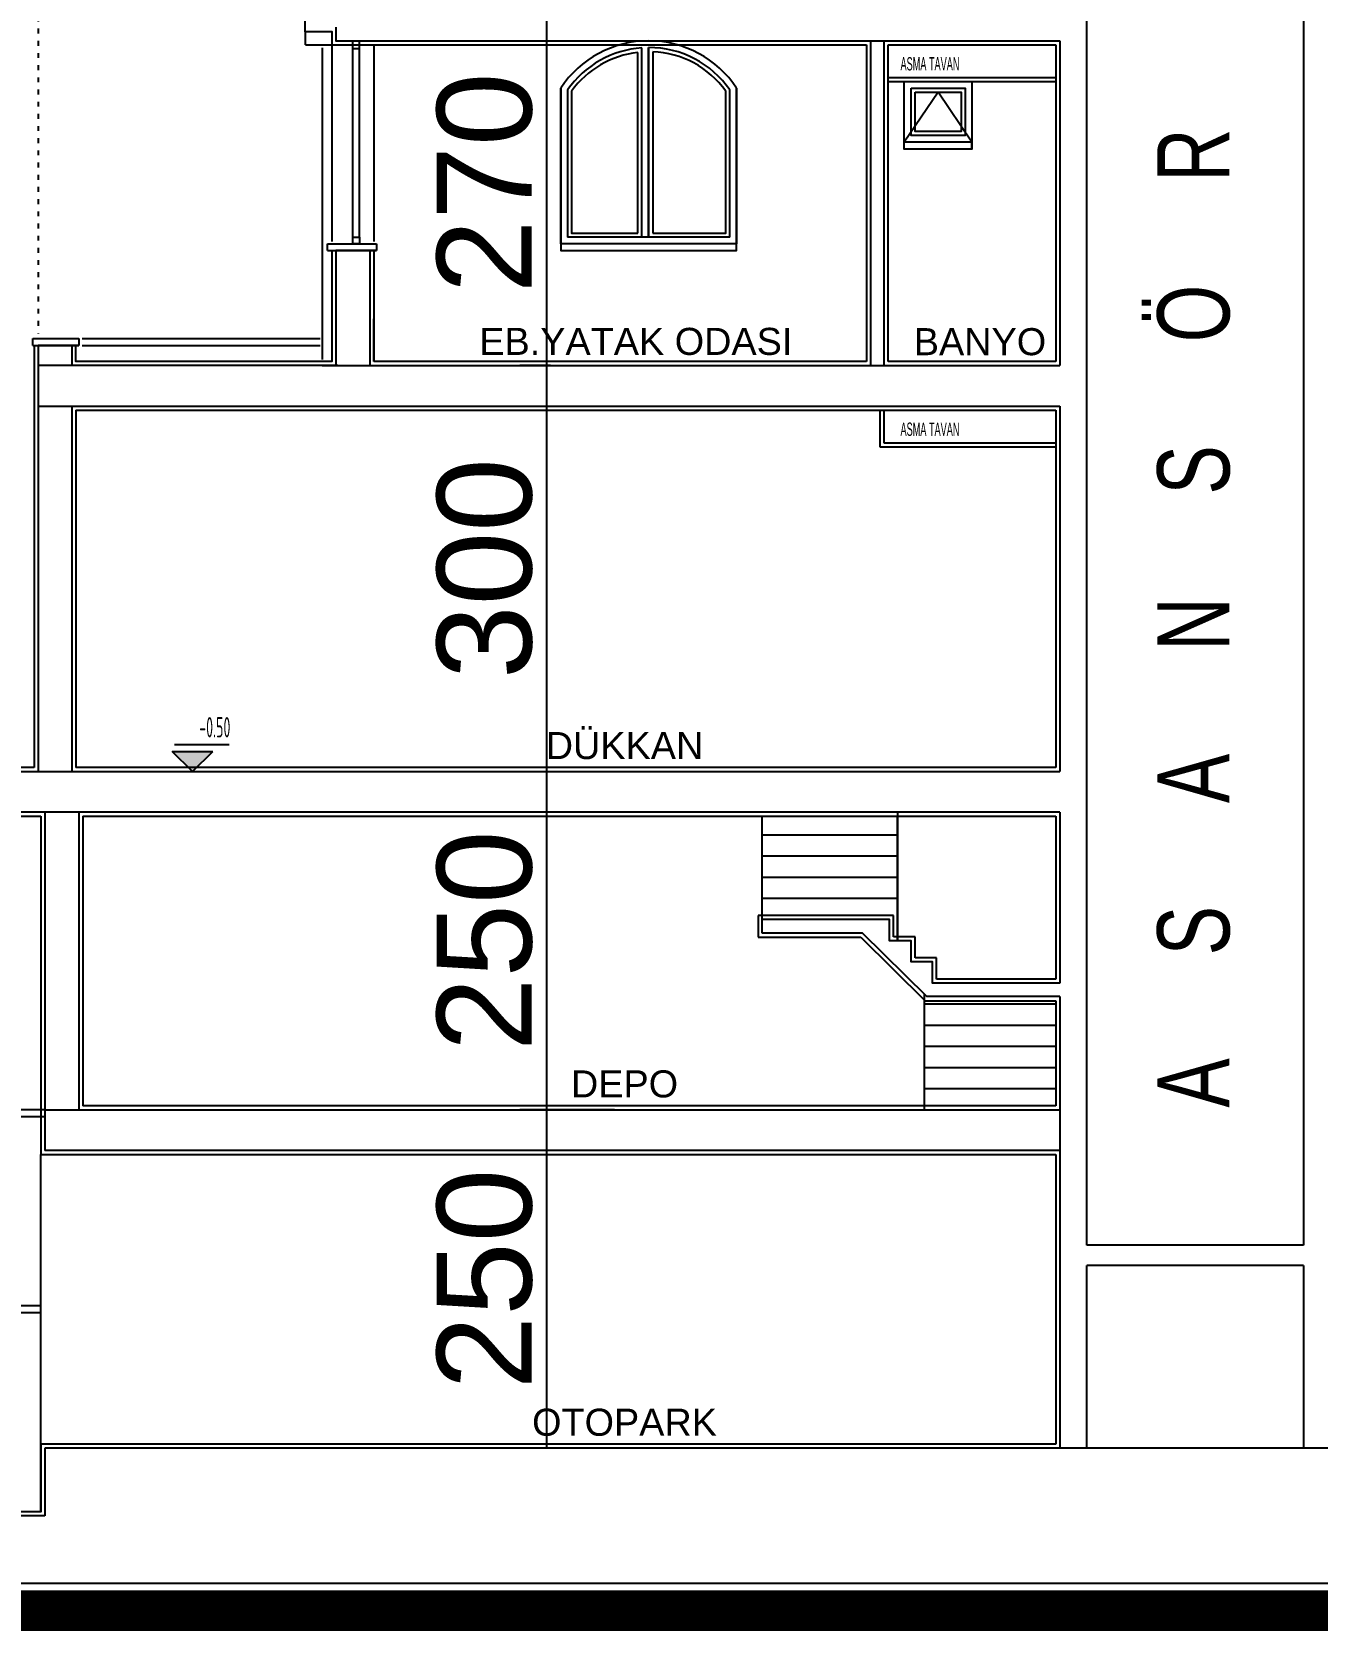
# Model space of a CAD drawing. Extents: x 41749 to 92598, y -24291 to 29432.
# Drawn here: x 43604.2 to 43841.5, y -23594.4 to -23299.1 of the extents above; entities that cross this region are included whole.
import ezdxf

# ---------------------------------------------------------------- set-up
doc = ezdxf.new("R2010")
doc.units = 0
doc.header["$MEASUREMENT"] = 0
doc.header["$PDMODE"] = 3
doc.linetypes.add('ACAD_ISO03W100', pattern=[30, 12, -18])
doc.layers.get('0').update_dxf_attribs({"linetype": 'CONTINUOUS'})
doc.layers.get('Defpoints').update_dxf_attribs({"linetype": 'CONTINUOUS'})
for name, color, linetype in [('ADAKENARI', 7, 'CONTINUOUS'), ('OLÇÜ', 3, 'CONTINUOUS'), ('SıVA', 7, 'CONTINUOUS')]:
    doc.layers.add(name, color=color, linetype=linetype)
doc.styles.add('2', font='swisscl.ttf', dxfattribs={"height": 13})
doc.styles.add('ARIALNARROW', font='ARIALN.TTF')
doc.styles.add('mahal', font='arial.ttf', dxfattribs={"height": 70})
doc.styles.add('OLCU', font='isocpeur.ttf', dxfattribs={"width": 0.59})
doc.dimstyles.get("Standard").update_dxf_attribs({"dimtxt": 0.18, "dimasz": 0.18, "dimexe": 20, "dimexo": 0, "dimgap": 10, "dimtad": 1, "dimdec": 4, "dimrnd": 0.5, "dimdsep": 46, "dimtxsty": 'OLCU', "dimblk1": 'DOT', "dimblk2": 'DOT', "dimsah": 1, "dimcen": 0.09, "dimclrt": 4, "dimadec": 0, "dimazin": 0, "dimtfac": 1, "dimtdec": 4, "dimtix": 1, "dimtmove": 2, "dimatfit": 3, "dimfxl": 0, "dimtolj": 1, "dimtzin": 0, "dimarcsym": 0})

# ---------------------------------------------------------------- blocks, each defined once
blk = doc.blocks.new('KASA-2')
for p, q in [((-0.5, -0.5), (-0.5, 0.5)), ((-0.5, 0.5), (0.5, 0.5)), ((0.5, 0.5), (0.5, -0.5)), ((0.5, -0.5), (-0.5, -0.5))]:
    blk.add_line(p, q)
blk = doc.blocks.new('DOT')
at = {"color": 0, "linetype": 'ByBlock'}
blk.add_line((-0.5, 0), (-1, 0), dxfattribs=at)
at = {"color": 0, "linetype": 'ByBlock', "const_width": 0.5}
blk.add_lwpolyline([(-0.25, 0, 1), (0.25, 0, 1)], format="xyb", close=True, dxfattribs=at)
blk = doc.blocks.new('*D2897')
at = {"layer": 'Defpoints', "color": 0, "ltscale": 0.5, "transparency": 16777216}
for p in [(31958, -21896.4), (32138.4, -21896.4), (32138.4, -22146.4)]:
    blk.add_point(p, dxfattribs=at)
at = {"layer": 'OLÇÜ', "color": 0, "lineweight": -2, "ltscale": 0.5, "transparency": 16777216}
for p, q in [((32008, -21896.4), (31938, -21896.4)), ((31958, -22146.3), (31958, -21896.6)), ((32008, -22146.4), (31938, -22146.4))]:
    blk.add_line(p, q, dxfattribs=at)
at = {"layer": 'OLÇÜ', "color": 0, "lineweight": -2, "ltscale": 0.5, "transparency": 16777216, "xscale": 0.18, "yscale": 0.18, "zscale": 0.18}
for p, rotation in [((31958, -21896.4), 90), ((31958, -22146.4), 270)]:
    blk.add_blockref('DOT', p, dxfattribs=dict(at, rotation=rotation))
at = {"layer": 'OLÇÜ', "color": 4, "ltscale": 0.5, "transparency": 16777216, "insert": (31912.2, -22021.4), "char_height": 70, "attachment_point": 5, "rotation": 90, "style": 'mahal'}
blk.add_mtext('\\A1;250', dxfattribs=at)
blk = doc.blocks.new('*D2898')
at = {"layer": 'Defpoints', "color": 0, "ltscale": 0.5, "transparency": 16777216}
for p in [(31941.2, -21646.4), (31958, -21646.4), (32138.4, -21896.4)]:
    blk.add_point(p, dxfattribs=at)
at = {"layer": 'OLÇÜ', "color": 0, "lineweight": -2, "ltscale": 0.5, "transparency": 16777216}
for p, q in [((31941.2, -21646.4), (31978, -21646.4)), ((31958, -21896.3), (31958, -21646.6)), ((32008, -21896.4), (31938, -21896.4))]:
    blk.add_line(p, q, dxfattribs=at)
at = {"layer": 'OLÇÜ', "color": 0, "lineweight": -2, "ltscale": 0.5, "transparency": 16777216, "xscale": 0.18, "yscale": 0.18, "zscale": 0.18}
for p, rotation in [((31958, -21646.4), 90), ((31958, -21896.4), 270)]:
    blk.add_blockref('DOT', p, dxfattribs=dict(at, rotation=rotation))
at = {"layer": 'OLÇÜ', "color": 4, "ltscale": 0.5, "transparency": 16777216, "insert": (31912.2, -21771.4), "char_height": 70, "attachment_point": 5, "rotation": 90, "style": 'mahal'}
blk.add_mtext('\\A1;250', dxfattribs=at)
blk = doc.blocks.new('*D2899')
at = {"layer": 'Defpoints', "color": 0, "ltscale": 0.5, "transparency": 16777216}
for p in [(31958, -21346.4), (31960.7, -21346.4), (31941.2, -21646.4)]:
    blk.add_point(p, dxfattribs=at)
at = {"layer": 'OLÇÜ', "color": 0, "lineweight": -2, "ltscale": 0.5, "transparency": 16777216}
for p, q in [((31960.7, -21346.4), (31938, -21346.4)), ((31958, -21646.3), (31958, -21346.6)), ((31941.2, -21646.4), (31978, -21646.4))]:
    blk.add_line(p, q, dxfattribs=at)
at = {"layer": 'OLÇÜ', "color": 0, "lineweight": -2, "ltscale": 0.5, "transparency": 16777216, "xscale": 0.18, "yscale": 0.18, "zscale": 0.18}
for p, rotation in [((31958, -21346.4), 90), ((31958, -21646.4), 270)]:
    blk.add_blockref('DOT', p, dxfattribs=dict(at, rotation=rotation))
at = {"layer": 'OLÇÜ', "color": 4, "ltscale": 0.5, "transparency": 16777216, "insert": (31912.2, -21496.4), "char_height": 70, "attachment_point": 5, "rotation": 90, "style": 'mahal'}
blk.add_mtext('\\A1;300', dxfattribs=at)
blk = doc.blocks.new('*D2900')
at = {"layer": 'Defpoints', "color": 0, "ltscale": 0.5, "transparency": 16777216}
for p in [(31958, -21076.4), (31960.7, -21076.4), (31960.7, -21346.4)]:
    blk.add_point(p, dxfattribs=at)
at = {"layer": 'OLÇÜ', "color": 0, "lineweight": -2, "ltscale": 0.5, "transparency": 16777216}
for p, q in [((31960.7, -21076.4), (31938, -21076.4)), ((31958, -21346.3), (31958, -21076.6)), ((31960.7, -21346.4), (31938, -21346.4))]:
    blk.add_line(p, q, dxfattribs=at)
at = {"layer": 'OLÇÜ', "color": 0, "lineweight": -2, "ltscale": 0.5, "transparency": 16777216, "xscale": 0.18, "yscale": 0.18, "zscale": 0.18}
for p, rotation in [((31958, -21076.4), 90), ((31958, -21346.4), 270)]:
    blk.add_blockref('DOT', p, dxfattribs=dict(at, rotation=rotation))
at = {"layer": 'OLÇÜ', "color": 4, "ltscale": 0.5, "transparency": 16777216, "insert": (31912.2, -21211.4), "char_height": 70, "attachment_point": 5, "rotation": 90, "style": 'mahal'}
blk.add_mtext('\\A1;270', dxfattribs=at)
blk = doc.blocks.new('cv')
at = {"layer": 'SıVA', "linetype": 'ByBlock', "ltscale": 1.5}
blk.add_hatch(color=256, dxfattribs=at).paths.add_polyline_path([(31681.14582, -21631.44332), (31696.14582, -21646.44332), (31711.14582, -21631.44332)])
at = {"layer": 'SıVA'}
for p, q in [((32517.10891, -20016.61818), (32517.10891, -21996.44009)), ((32357.10891, -21136.44009), (32357.10891, -20431.44009)), ((32357.10891, -21996.44009), (32357.10891, -20701.44009)), ((31779.60885, -21109.44009), (31779.60885, -21100.36223)), ((31779.60885, -21109.44009), (31779.60885, -21100.36223)), ((31779.60885, -21109.44009), (31799.10885, -21109.44008)), ((31779.60885, -21109.44009), (31799.10885, -21109.44008)), ((31792.10891, -21111.7018), (31792.10891, -21341.95656)), ((31799.1088, -21109.44009), (31799.10879, -21254.60372)), ((31814.60879, -21251.44009), (31814.6088, -21106.44009)), ((31814.6088, -21112.0235), (31819.6088, -21112.0235)), ((31814.6088, -21112.0235), (31819.6088, -21112.0235)), ((31819.60879, -21251.44009), (31819.6088, -21106.44009)), ((31819.6088, -21109.44009), (31830.1088, -21109.44009)), ((31830.1088, -21109.44009), (31830.10879, -21254.60372)), ((31830.10879, -21109.44009), (31830.1088, -21109.44009)), ((31830.10885, -21109.44009), (32194.10891, -21109.44009)), ((32033.25744, -21111.44009), (32033.25744, -21251.44009)), ((32194.10891, -21109.44009), (32194.10891, -21343.44009)), ((32197.10891, -21106.44009), (32197.10891, -21346.44009)), ((32207.10891, -21106.44009), (32207.10891, -21346.44009)), ((32210.10891, -21109.44009), (32334.10891, -21109.44009)), ((32210.10891, -21343.44009), (32210.10891, -21109.44009)), ((32334.10891, -21109.44009), (32334.10891, -21343.44009)), ((32337.10891, -21106.44009), (32337.10891, -21346.44009)), ((32337.10891, -21106.44009), (32337.10891, -21346.44009)), ((32210.10891, -21133.44007), (32334.10891, -21133.44007)), ((32210.10891, -21136.44007), (32334.10891, -21136.44007)), ((32272.1089, -21181.44007), (32222.1089, -21181.44007)), ((32272.1089, -21186.44007), (32272.1089, -21181.44007)), ((32093.25744, -21251.44009), (31973.25744, -21251.44009)), ((31796.01232, -21256.44009), (31832.10879, -21256.44009)), ((31796.01232, -21261.44009), (31796.01232, -21256.44009)), ((31796.01232, -21261.44009), (31832.10879, -21261.44009)), ((31799.10879, -21261.44009), (31799.10879, -21279.44009)), ((31802.10879, -21261.44009), (31802.10884, -21346.44009)), ((31802.10879, -21261.44009), (31827.10879, -21261.44009)), ((31832.10879, -21261.44009), (31802.10879, -21261.44009)), ((31802.10879, -21261.44009), (31802.10879, -21261.44009)), ((31802.10879, -21261.44011), (31802.10879, -21346.44009)), ((31827.10879, -21261.44009), (31827.10879, -21346.44009)), ((31830.10879, -21261.44009), (31830.10879, -21343.44009)), ((31832.10879, -21256.44009), (31832.10879, -21261.44009)), ((32098.25744, -21256.44009), (31968.25744, -21256.44009)), ((31799.10879, -21279.44009), (31799.10879, -21279.44009)), ((31830.10879, -21343.44009), (31830.10879, -21311.93238)), ((31578.10891, -21326.44009), (31612.10891, -21326.44009)), ((31578.10891, -21331.44009), (31578.10891, -21326.44009)), ((31612.10891, -21326.44009), (31612.10891, -21331.44009)), ((31614.61891, -21326.44009), (31790.52871, -21326.44009)), ((31578.10891, -21331.44009), (31612.10891, -21331.44009)), ((31579.10891, -21331.44009), (31579.10891, -21379.43986)), ((31582.10891, -21331.44009), (31582.10891, -21346.44009)), ((31582.10891, -21331.44009), (31607.10891, -21331.44009)), ((31612.10891, -21331.44009), (31582.10891, -21331.44009)), ((31582.10891, -21331.44009), (31607.10891, -21331.44009)), ((31582.10891, -21331.44009), (31582.10891, -21331.44009)), ((31607.10891, -21331.44009), (31607.10891, -21346.44009)), ((31614.61891, -21331.44009), (31790.52871, -21331.44009)), ((31579.10891, -21343.44009), (31579.10891, -21643.44009)), ((32194.10891, -21343.44009), (31830.10879, -21343.44009)), ((32194.10891, -21343.44009), (31830.10879, -21343.44009)), ((32334.10891, -21343.44009), (32210.10891, -21343.44009)), ((32334.10891, -21343.44009), (32210.10891, -21343.44009)), ((31582.10891, -21376.44013), (31582.10891, -21646.44009)), ((31582.10891, -21376.44027), (31582.10893, -21646.44009)), ((31607.10891, -21376.44013), (31607.10891, -21646.44009)), ((31610.10891, -21379.44009), (31610.10891, -21643.44009)), ((31610.10891, -21379.44009), (32334.10891, -21379.44009)), ((32204.10891, -21379.44009), (32204.10891, -21406.44007)), ((32207.10891, -21379.44009), (32207.10891, -21403.44007)), ((32334.10891, -21379.44009), (32334.10891, -21643.44009)), ((32337.10891, -21376.44009), (32337.10891, -21646.44009)), ((32337.10891, -21376.44009), (32337.10891, -21646.44009)), ((32204.10891, -21406.44007), (32334.10891, -21406.44007)), ((32207.10891, -21403.44007), (32334.10891, -21403.44007)), ((31696.14582, -21646.44332), (31681.14582, -21631.44332)), ((31681.14582, -21631.44332), (31711.14582, -21631.44332)), ((31682.9403, -21626.44039), (31723.3229, -21626.44039)), ((31696.14582, -21646.44332), (31711.14582, -21631.44332)), ((31579.10891, -21643.44009), (31209.58777, -21643.44009)), ((32334.10891, -21643.44009), (31610.10891, -21643.44009)), ((31212.58778, -21646.44009), (32337.10891, -21646.44009)), ((32337.10891, -21676.44009), (31212.58778, -21676.44009)), ((31240.58778, -21679.44009), (31584.10891, -21679.44009)), ((31584.10891, -21679.44009), (31584.10891, -21929.44009)), ((31587.10891, -21676.44009), (31587.10891, -21896.44009)), ((31587.10891, -21676.44009), (31587.10891, -21896.44009)), ((31612.10891, -21676.44009), (31612.10891, -21896.44009)), ((31615.10891, -21679.44009), (32334.10891, -21679.44009)), ((31615.10891, -21679.44009), (31615.10891, -21893.44009)), ((32334.10891, -21679.44009), (32334.10891, -21799.69009)), ((32337.10891, -21676.44009), (32337.10891, -21802.69009)), ((32337.10891, -21676.44009), (32337.10891, -21802.69009)), ((32214.28996, -21752.81509), (32114.10891, -21752.81509)), ((32114.10891, -21752.81509), (32114.10891, -21768.81509)), ((32117.10891, -21765.81509), (32117.10891, -21755.81509)), ((32214.28996, -21768.44009), (32214.28996, -21752.81509)), ((32114.10891, -21768.81509), (32190.13315, -21768.81509)), ((32190.13315, -21768.81509), (32237.59, -21815.69009)), ((32230.10891, -21768.44009), (32214.28996, -21768.44009)), ((32230.10891, -21784.06509), (32230.10891, -21768.44009)), ((32245.92786, -21784.06509), (32230.10891, -21784.06509)), ((32245.92786, -21799.69009), (32245.92786, -21784.06509)), ((32334.10891, -21799.69009), (32245.92786, -21799.69009)), ((32237.59, -21815.69009), (32334.10891, -21815.69009)), ((32334.10891, -21815.69009), (32334.10891, -21893.44009)), ((32337.10891, -21812.69009), (32337.10891, -22146.44009)), ((32337.10891, -21812.69009), (32337.10891, -22146.44009)), ((32334.10891, -21893.44009), (31615.10891, -21893.44009)), ((31587.10891, -21896.44009), (31243.58778, -21896.44009)), ((31587.10891, -21901.44009), (31243.58778, -21901.44009)), ((31587.10891, -21896.44009), (32337.10891, -21896.44009)), ((31587.10891, -21896.44009), (31587.10891, -21926.44009)), ((32337.10891, -21926.44009), (31587.10891, -21926.44009)), ((31584.10891, -21929.44009), (32334.10891, -21929.44009)), ((31584.10891, -22193.44009), (31584.10891, -21929.44009)), ((32334.10891, -21929.44009), (32334.10891, -22143.44009)), ((32517.10891, -21996.44009), (32357.10891, -21996.44009)), ((32357.10891, -22146.44009), (32357.10891, -22011.44009)), ((32517.10891, -22011.44009), (32357.10891, -22011.44009)), ((32517.10891, -22011.44009), (32517.10891, -22146.44009)), ((31584.10891, -22041.25709), (31240.58778, -22041.25709)), ((31584.10891, -22046.25709), (31240.58778, -22046.25709)), ((32334.10891, -22143.44009), (31587.10891, -22143.44009)), ((33402.10891, -22146.44009), (31587.10891, -22146.44009)), ((31587.10891, -22146.44009), (31587.10891, -22196.44009)), ((31587.10891, -22196.44009), (31237.58778, -22196.44009)), ((31584.10891, -22193.44009), (31584.10891, -22193.44009)), ((31617.10891, -22246.44009), (31212.58778, -22246.44009)), ((33402.10891, -22246.44009), (31617.10891, -22246.44009)), ((31617.10891, -22246.44009), (31617.10891, -22246.44009))]:
    blk.add_line(p, q, dxfattribs=at)
at = {"layer": 'SıVA', "linetype": 'ACAD_ISO03W100', "ltscale": 0.3}
blk.add_line((31582.10891, -20296.44012), (31582.10891, -21322.58962), dxfattribs=at)
at = {"layer": 'SıVA', "ltscale": 0.3}
for p, q in [((32117.10891, -21755.81509), (32117.10891, -21679.44009)), ((32217.10891, -21676.44009), (32217.10891, -21771.44009)), ((32217.10891, -21771.44009), (32217.10891, -21679.44009)), ((32217.10891, -21693.31509), (32117.10891, -21693.31509)), ((32217.10891, -21708.94009), (32117.10891, -21708.94009)), ((32217.10891, -21724.56509), (32117.10891, -21724.56509)), ((32217.10891, -21740.19009), (32117.10891, -21740.19009)), ((32237.10891, -21896.44009), (32237.10891, -21810.99819)), ((32334.10891, -21818.31509), (32237.10891, -21818.31509)), ((32334.10891, -21833.94009), (32237.10891, -21833.94009)), ((32334.10891, -21849.56509), (32237.10891, -21849.56509)), ((32334.10891, -21865.19009), (32237.10891, -21865.19009)), ((32334.10891, -21880.81509), (32237.10891, -21880.81509))]:
    blk.add_line(p, q, dxfattribs=at)
at = {"layer": 'SıVA'}
for points in [[(31779.10891, -21076.44009), (31779.10891, -21099.4401), (31799.10886, -21099.44005), (31799.10884, -21131.43999)], [(31779.10891, -21076.44009), (31779.10891, -21099.4401), (31799.10886, -21099.44005), (31799.10884, -21131.43999)], [(31779.10891, -21076.44009), (31779.10891, -21099.4401), (31799.10886, -21099.44005), (31799.10885, -21109.44009), (32194.10891, -21109.44009)], [(31802.10886, -21096.44004), (31802.10886, -21106.44009), (32337.10891, -21106.44009)], [(31802.10886, -21096.44004), (31802.10886, -21106.44009), (32337.10891, -21106.44009)], [(32028.25744, -21251.44009), (32028.25744, -21111.6357)], [(32033.25744, -21251.44009), (32033.25744, -21111.44009)], [(32033.25744, -21111.44009), (32033.25744, -21251.44009)], [(32033.25744, -21111.44009), (32033.25744, -21251.44009)], [(32025.25744, -21248.44009), (32025.25744, -21114.96695)], [(32036.25744, -21114.5139), (32036.25744, -21248.44009)], [(31968.25744, -21256.44009), (31968.25744, -21141.36664)], [(31968.25744, -21141.36664), (31968.25744, -21261.44009), (32098.25744, -21261.44009), (32098.25744, -21141.36664)], [(31973.25744, -21142.71395), (31973.25744, -21251.44009)], [(31976.25744, -21143.54965), (31976.25744, -21248.44009), (32025.25744, -21248.44009)], [(32036.25744, -21248.44009), (32090.25744, -21248.44009), (32090.25744, -21143.54965)], [(32093.25744, -21251.44009), (32093.25744, -21142.71395)], [(32098.25744, -21141.36664), (32098.25744, -21256.44009)], [(32272.1089, -21181.44007), (32247.1089, -21144.44007), (32222.1089, -21181.44007)], [(31799.10879, -21279.44009), (31799.1088, -21343.44009), (31610.10891, -21343.44009), (31610.10891, -21331.44009)], [(31803.48403, -21346.44009), (31582.10891, -21346.44009)], [(31803.48403, -21346.44009), (31582.10891, -21346.44009)], [(31803.48403, -21346.44009), (31582.10891, -21346.44009)], [(31803.48403, -21346.44009), (31582.10891, -21346.44009)], [(31582.10891, -21346.44009), (31582.10891, -21376.44013), (32337.10891, -21376.44009)], [(31792.10891, -21346.44009), (32337.10891, -21346.44009)], [(31792.10891, -21346.44009), (32337.10891, -21346.44009)], [(31803.48403, -21346.44009), (32337.10891, -21346.44009)], [(31803.48403, -21346.44009), (32337.10891, -21346.44009)], [(31803.48403, -21346.44009), (32337.10891, -21346.44009)], [(31803.48403, -21346.44009), (32337.10891, -21346.44009)], [(31579.10891, -21369.44009), (31579.10883, -21369.44005)], [(31579.10891, -21369.44009), (31579.10883, -21369.44005)], [(31582.10891, -21366.44009), (31582.10883, -21366.44004)], [(31582.10891, -21366.44009), (31582.10883, -21366.44004)], [(34599.5935, -21596.44009), (33402.10891, -21596.44009), (33402.10891, -22246.44009), (31212.58778, -22246.44009), (31212.58777, -21646.44009), (30403.12921, -21646.44009)], [(32337.10891, -21802.69009), (32242.92786, -21802.69009), (32242.92786, -21787.06509), (32227.10891, -21787.06509), (32227.10891, -21771.44009), (32211.28996, -21771.44009), (32211.28996, -21755.81509), (32117.10891, -21755.81509)], [(32337.10891, -21812.69009), (32238.82181, -21812.69009), (32191.36496, -21765.81509), (32117.10891, -21765.81509)], [(31642.72362, -22143.44009), (31584.10891, -22143.44009), (31584.10891, -22193.44009), (31240.58778, -22193.44009), (31240.58778, -22037.6485)]]:
    blk.add_lwpolyline(points, dxfattribs=at)
for points in [[(32222.1089, -21136.44007), (32272.1089, -21136.44007), (32272.1089, -21186.44007), (32222.1089, -21186.44007), (32222.1089, -21136.44007)], [(32227.1089, -21141.44007), (32267.1089, -21141.44007), (32267.1089, -21176.44007), (32227.1089, -21176.44007)], [(32230.1089, -21144.44007), (32264.1089, -21144.44007), (32264.1089, -21173.44007), (32230.1089, -21173.44007)], [(31582.10891, -21366.44009), (31582.10891, -21366.44009)]]:
    blk.add_lwpolyline(points, close=True, dxfattribs=at)
at = {"layer": 'SıVA', "const_width": 30}
blk.add_lwpolyline([(34599.5935, -21616.44009), (33422.10891, -21616.44009), (33422.10891, -22266.44009), (31192.58778, -22266.44009), (31192.58777, -21666.44009), (30403.12921, -21666.44009)], dxfattribs=at)
at = {"layer": 'SıVA'}
for centre, radius, start, end in [((32033.25744, -21184.38744), 77.94735, 33.49891917, 146.50108083), ((32033.2167, -21184.61885), 73.15145, 93.88732281, 145.05070992), ((32033.57094, -21184.03161), 72.59219, 34.69270748, 90.2474421), ((32033.44458, -21185.29465), 70.80264, 96.64015312, 143.87161105), ((32033.38975, -21184.579), 70.12376, 35.80999195, 87.65625567)]:
    blk.add_arc(centre, radius, start, end, dxfattribs=at)
at = {"layer": 'SıVA', "xscale": 5, "yscale": 5, "zscale": 5, "rotation": 270}
blk.add_blockref('KASA-2', (31817.10879, -21253.94009), dxfattribs=at)
at = {"layer": 'SıVA', "style": '2'}
blk.add_text('A     S     A     N     S     Ö     R             B    O     Ş     L     U     Ğ     U', height=53.34336, rotation=90, dxfattribs=at).set_placement((32462.414, -21894.67199))
at = {"layer": 'SıVA'}
for s, height, style, width, p in [('ASMA TAVAN', 9.828, 'ARIALNARROW', 0.6, (32219.35153, -21128.32234)), ('ASMA TAVAN', 9.828, 'ARIALNARROW', 0.6, (32219.35153, -21398.32234)), ('-0.50', 15, 'OLCU', 0.5, (31701.14382, -21621.15234))]:
    blk.add_text(s, height=height, dxfattribs=dict(at, style=style, width=width)).set_placement(p)
at = {"layer": 'SıVA', "char_height": 20, "width": 318.296, "attachment_point": 5, "style": 'mahal'}
for s, insert in [('{\\fArial|b0|i0|c186|p34;EB.YATAK ODASI}', (32023.7815, -21328.66117)), ('BANYO', (32278.07913, -21328.87229)), ('DÜKKAN', (32015.41421, -21627.30429)), ('DEPO', (32015.41421, -21877.30429)), ('OTOPARK', (32015.41421, -22127.30429))]:
    blk.add_mtext(s, dxfattribs=dict(at, insert=insert))
at = {"layer": 'OLÇÜ', "ltscale": 0.5}
for base, p1, p2, picture, middle in [((31957.98009, -21076.44009), (31960.68384, -21346.44009), (31960.68384, -21076.44009), '*D2900', (31912.23999, -21211.44009)), ((31957.98009, -21346.44009), (31941.16165, -21646.44009), (31960.68384, -21346.44009), '*D2899', (31912.21611, -21496.44009)), ((31957.98009, -21646.44009), (32138.4196, -21896.44009), (31941.16165, -21646.44009), '*D2898', (31912.23999, -21771.44009)), ((31957.98009, -21896.44009), (32138.4196, -22146.44009), (32138.4196, -21896.44009), '*D2897', (31912.23999, -22021.44009))]:
    dim = blk.add_linear_dim(base=base, p1=p1, p2=p2, angle=90, dimstyle='Standard', override={"dimscale": 1, "dimtxsty": 'mahal', "dimfxl": 50, "dimfxlon": 1}, dxfattribs=at)
    dim.commit()
    dim.dimension.update_dxf_attribs({"geometry": picture, "text_midpoint": middle})

msp = doc.modelspace()

# ---------------------------------------------------------------- block references
at = {"layer": 'ADAKENARI', "xscale": 0.25, "yscale": 0.25, "zscale": 0.25}
msp.add_blockref('cv', (35709.76185, -18024.07549), dxfattribs=at)

doc.saveas('drawing.dxf')
